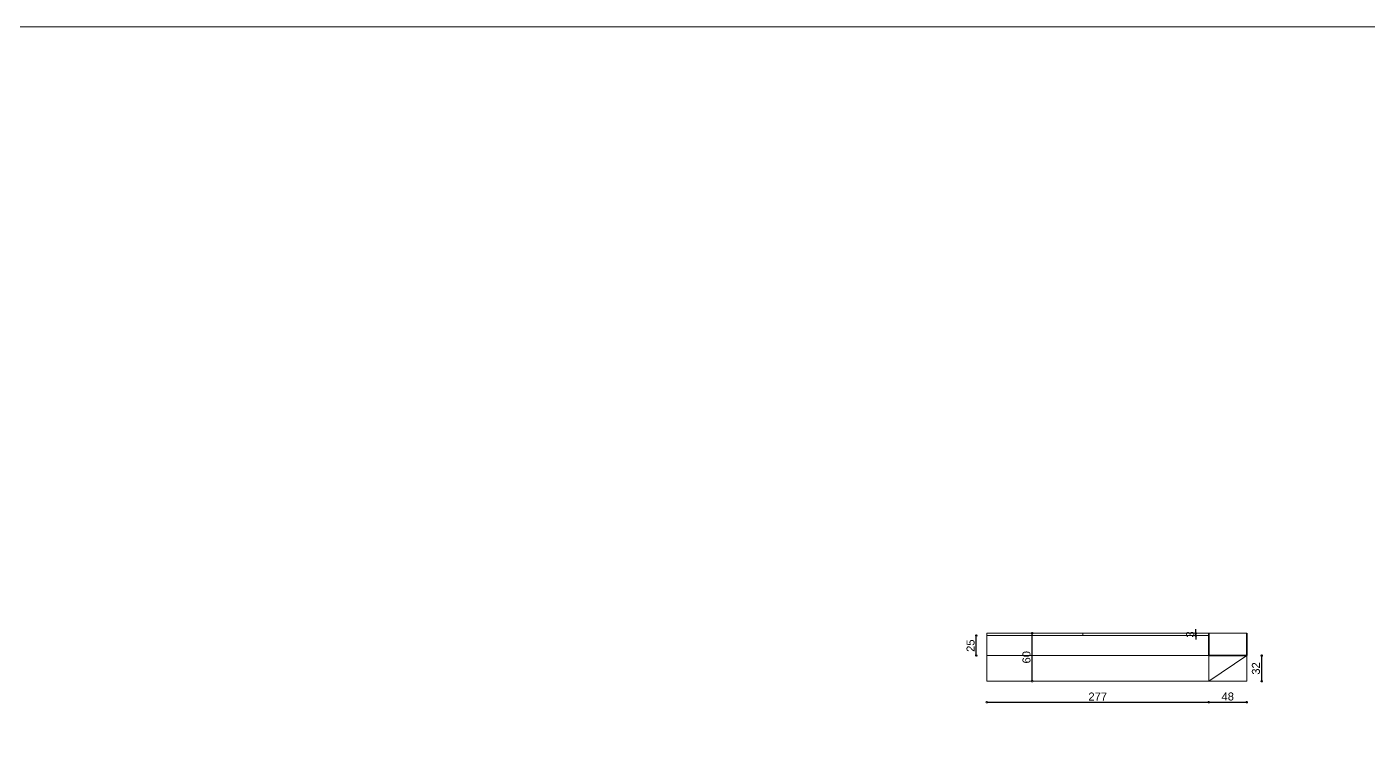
# Model space of a CAD drawing. Header units: inches. Extents: x 0 to 255999, y -6864 to -1377.
# Drawn here: x 43124 to 44800, y -3907 to -2999 of the extents above; entities that cross this region are included whole.
import ezdxf

# ---------------------------------------------------------------- set-up
doc = ezdxf.new("R2010")
doc.units = ezdxf.units.IN
doc.header["$MEASUREMENT"] = 0
for name, color, linetype, lineweight in [('DIMENSIO', 251, 'Continuous', 0), ('mobilie', 252, 'Continuous', 18), ('mure', 7, 'Continuous', 35)]:
    doc.layers.add(name, color=color, linetype=linetype, lineweight=lineweight)
doc.styles.get("Standard").update_dxf_attribs({"font": 'arial.ttf'})
doc.dimstyles.new('ISO-25', dxfattribs={"dimtxt": 10, "dimasz": 5, "dimexe": 1.25, "dimexo": 0.625, "dimgap": 2, "dimtad": 1, "dimdec": 0, "dimtxsty": 'Standard', "dimblk": 'DOTSMALL', "dimcen": 2.5, "dimadec": 0, "dimazin": 0, "dimtfac": 1, "dimtdec": 0, "dimtix": 1, "dimtmove": 0, "dimatfit": 3, "dimldrblk": 'DOTSMALL', "dimfxl": 1, "dimfxlon": 1, "dimarcsym": 0})

# ---------------------------------------------------------------- blocks, each defined once
blk = doc.blocks.new('_DotSmall')
at = {"color": 0, "linetype": 'ByBlock', "const_width": 0.5}
blk.add_lwpolyline([(-0.0625, 0, 1), (0.0625, 0, 1)], format="xyb", close=True, dxfattribs=at)
blk = doc.blocks.new('*D1433')
at = {"layer": 'Defpoints', "color": 0, "transparency": 16777216}
for p in [(44310.8, -3759.9), (44323.8, -3759.9), (44323.8, -3784.9)]:
    blk.add_point(p, dxfattribs=at)
at = {"layer": 'mobilie', "color": 0, "lineweight": -2, "transparency": 16777216}
for p, q in [((44311.8, -3759.9), (44309.5, -3759.9)), ((44310.8, -3784.9), (44310.8, -3759.9)), ((44311.8, -3784.9), (44309.5, -3784.9))]:
    blk.add_line(p, q, dxfattribs=at)
at = {"layer": 'mobilie', "color": 0, "lineweight": -2, "transparency": 16777216, "xscale": 5, "yscale": 5, "zscale": 5}
for p, rotation in [((44310.8, -3759.9), 90), ((44310.8, -3784.9), 270)]:
    blk.add_blockref('_DotSmall', p, dxfattribs=dict(at, rotation=rotation))
at = {"layer": 'mobilie', "color": 0, "transparency": 16777216, "insert": (44303.6, -3772.4), "char_height": 10, "attachment_point": 5, "rotation": 90}
blk.add_mtext('25', dxfattribs=at)
blk = doc.blocks.new('*D1434')
at = {"layer": 'Defpoints', "color": 0, "transparency": 16777216}
for p in [(44585.1, -3756.9), (44587.7, -3756.9), (44587.7, -3759.9)]:
    blk.add_point(p, dxfattribs=at)
at = {"layer": 'mobilie', "color": 0, "lineweight": -2, "transparency": 16777216}
for p, q in [((44585.1, -3756.9), (44585.1, -3751.9)), ((44586.1, -3756.9), (44583.8, -3756.9)), ((44586.1, -3759.9), (44583.8, -3759.9)), ((44585.1, -3759.9), (44585.1, -3756.9)), ((44585.1, -3759.9), (44585.1, -3764.9))]:
    blk.add_line(p, q, dxfattribs=at)
at = {"layer": 'mobilie', "color": 0, "lineweight": -2, "transparency": 16777216, "xscale": 5, "yscale": 5, "zscale": 5}
for p, rotation in [((44585.1, -3756.9), 270), ((44585.1, -3759.9), 90)]:
    blk.add_blockref('_DotSmall', p, dxfattribs=dict(at, rotation=rotation))
at = {"layer": 'mobilie', "color": 0, "transparency": 16777216, "insert": (44578, -3758.4), "char_height": 10, "attachment_point": 5, "rotation": 90}
blk.add_mtext('3', dxfattribs=at)
blk = doc.blocks.new('*D1435')
at = {"layer": 'Defpoints', "color": 0, "transparency": 16777216}
for p in [(44380.6, -3756.9), (44412.2, -3756.9), (44412.2, -3816.8)]:
    blk.add_point(p, dxfattribs=at)
at = {"layer": 'mobilie', "color": 0, "lineweight": -2, "transparency": 16777216}
for p, q in [((44381.6, -3756.9), (44379.3, -3756.9)), ((44380.6, -3816.8), (44380.6, -3756.9)), ((44381.6, -3816.8), (44379.3, -3816.8))]:
    blk.add_line(p, q, dxfattribs=at)
at = {"layer": 'mobilie', "color": 0, "lineweight": -2, "transparency": 16777216, "xscale": 5, "yscale": 5, "zscale": 5}
for p, rotation in [((44380.6, -3756.9), 90), ((44380.6, -3816.8), 270)]:
    blk.add_blockref('_DotSmall', p, dxfattribs=dict(at, rotation=rotation))
at = {"layer": 'mobilie', "color": 0, "transparency": 16777216, "insert": (44373.5, -3786.9), "char_height": 10, "attachment_point": 5, "rotation": 90}
blk.add_mtext('60', dxfattribs=at)
blk = doc.blocks.new('*D1436')
at = {"layer": 'Defpoints', "color": 0, "transparency": 16777216}
for p in [(44323.8, -3816.8), (44601.3, -3816.9), (44601.3, -3843.1)]:
    blk.add_point(p, dxfattribs=at)
at = {"layer": 'mobilie', "color": 0, "lineweight": -2, "transparency": 16777216}
for p, q in [((44323.8, -3842.1), (44323.8, -3844.3)), ((44323.8, -3843.1), (44601.3, -3843.1)), ((44601.3, -3842.1), (44601.3, -3844.3))]:
    blk.add_line(p, q, dxfattribs=at)
at = {"layer": 'mobilie', "color": 0, "lineweight": -2, "transparency": 16777216, "xscale": 5, "yscale": 5, "zscale": 5, "rotation": 180}
blk.add_blockref('_DotSmall', (44323.8, -3843.1), dxfattribs=at)
at = {"layer": 'mobilie', "color": 0, "lineweight": -2, "transparency": 16777216, "xscale": 5, "yscale": 5, "zscale": 5}
blk.add_blockref('_DotSmall', (44601.3, -3843.1), dxfattribs=at)
at = {"layer": 'mobilie', "color": 0, "transparency": 16777216, "insert": (44462.5, -3836), "char_height": 10, "attachment_point": 5}
blk.add_mtext('277', dxfattribs=at)
blk = doc.blocks.new('*D1437')
at = {"layer": 'Defpoints', "color": 0, "transparency": 16777216}
for p in [(44601.3, -3816.9), (44648.8, -3816.9), (44648.8, -3843.1)]:
    blk.add_point(p, dxfattribs=at)
at = {"layer": 'mobilie', "color": 0, "lineweight": -2, "transparency": 16777216}
for p, q in [((44601.3, -3842.1), (44601.3, -3844.3)), ((44601.3, -3843.1), (44648.8, -3843.1)), ((44648.8, -3842.1), (44648.8, -3844.3))]:
    blk.add_line(p, q, dxfattribs=at)
at = {"layer": 'mobilie', "color": 0, "lineweight": -2, "transparency": 16777216, "xscale": 5, "yscale": 5, "zscale": 5, "rotation": 180}
blk.add_blockref('_DotSmall', (44601.3, -3843.1), dxfattribs=at)
at = {"layer": 'mobilie', "color": 0, "lineweight": -2, "transparency": 16777216, "xscale": 5, "yscale": 5, "zscale": 5}
blk.add_blockref('_DotSmall', (44648.8, -3843.1), dxfattribs=at)
at = {"layer": 'mobilie', "color": 0, "transparency": 16777216, "insert": (44625, -3836), "char_height": 10, "attachment_point": 5}
blk.add_mtext('48', dxfattribs=at)
blk = doc.blocks.new('*D1438')
at = {"layer": 'Defpoints', "color": 0, "transparency": 16777216}
for p in [(44648.8, -3784.9), (44667.4, -3784.9), (44648.8, -3816.9)]:
    blk.add_point(p, dxfattribs=at)
at = {"layer": 'mobilie', "color": 0, "lineweight": -2, "transparency": 16777216}
for p, q in [((44666.4, -3784.9), (44668.6, -3784.9)), ((44667.4, -3816.9), (44667.4, -3784.9)), ((44666.4, -3816.9), (44668.6, -3816.9))]:
    blk.add_line(p, q, dxfattribs=at)
at = {"layer": 'mobilie', "color": 0, "lineweight": -2, "transparency": 16777216, "xscale": 5, "yscale": 5, "zscale": 5}
for p, rotation in [((44667.4, -3784.9), 90), ((44667.4, -3816.9), 270)]:
    blk.add_blockref('_DotSmall', p, dxfattribs=dict(at, rotation=rotation))
at = {"layer": 'mobilie', "color": 0, "transparency": 16777216, "insert": (44660.2, -3800.9), "char_height": 10, "attachment_point": 5, "rotation": 90}
blk.add_mtext('32', dxfattribs=at)

msp = doc.modelspace()

# ---------------------------------------------------------------- linework, layer by layer
at = {"layer": 'DIMENSIO'}
msp.add_lwpolyline([(41448.1, -2998.9), (47760.2, -2998.9), (47760.2, -6863.7), (41448.1, -6863.7)], close=True, dxfattribs=at)
at = {"layer": 'mobilie'}
for points in [[(44443.8, -3816.8), (44323.8, -3816.8), (44323.8, -3756.9), (44443.8, -3756.9), (44443.8, -3759.9)], [(44323.8, -3756.9), (44601.3, -3756.9), (44601.2, -3759.9), (44323.8, -3759.9), (44323.8, -3756.9)], [(44443.8, -3756.9), (44601.3, -3756.9)], [(44443.8, -3816.8), (44443.8, -3816.9), (44648.8, -3816.9), (44648.8, -3756.9), (44443.8, -3756.9), (44443.8, -3759.9)], [(44601.3, -3784.9), (44601.3, -3756.9)], [(44601.3, -3784.9), (44601.3, -3816.9)], [(44601.3, -3816.9), (44648.8, -3784.9)], [(44443.8, -3816.9), (44601.3, -3816.9)]]:
    msp.add_lwpolyline(points, dxfattribs=at)
msp.add_lwpolyline([(44601.3, -3784.9), (44323.8, -3784.9), (44323.8, -3756.9), (44601.3, -3756.9)], close=True, dxfattribs=at)
at = {"layer": 'mure'}
for p, q in [((44601.3, -3784.9), (44601.3, -3756.9)), ((44648.8, -3756.9), (44648.8, -3784.9)), ((44648.8, -3784.9), (44601.3, -3784.9))]:
    msp.add_line(p, q, dxfattribs=at)

# ---------------------------------------------------------------- dimensions: what is measured, and where the dimension line sits
at = {"layer": 'mobilie'}
for base, p1, p2, picture, middle in [((44585.1, -3756.9), (44587.7, -3759.9), (44587.7, -3756.9), '*D1434', (44578, -3758.4)), ((44310.8, -3759.9), (44323.8, -3784.9), (44323.8, -3759.9), '*D1433', (44303.6, -3772.4)), ((44380.6, -3756.9), (44412.2, -3816.8), (44412.2, -3756.9), '*D1435', (44373.5, -3786.9)), ((44667.4, -3784.9), (44648.8, -3816.9), (44648.8, -3784.9), '*D1438', (44660.2, -3800.9))]:
    dim = msp.add_linear_dim(base=base, p1=p1, p2=p2, angle=90, dimstyle='ISO-25', dxfattribs=at)
    dim.commit()
    dim.dimension.update_dxf_attribs({"geometry": picture, "text_midpoint": middle})
dim = msp.add_linear_dim(base=(44601.2848, -3843.0642), p1=(44323.7852, -3816.8102), p2=(44601.2848, -3816.9289), dimstyle='ISO-25', dxfattribs=at)
dim.commit()
dim.dimension.update_dxf_attribs({"geometry": '*D1436', "text_midpoint": (44462.535, -3836.0438)})
dim = msp.add_linear_dim(base=(44648.8098, -3843.0642), p1=(44601.2848, -3816.9289), p2=(44648.8098, -3816.9289), dimstyle='ISO-25', override={"dimtmove": 1}, dxfattribs=at)
dim.commit()
dim.dimension.update_dxf_attribs({"geometry": '*D1437', "text_midpoint": (44625.0473, -3835.9585)})

doc.saveas('drawing.dxf')
